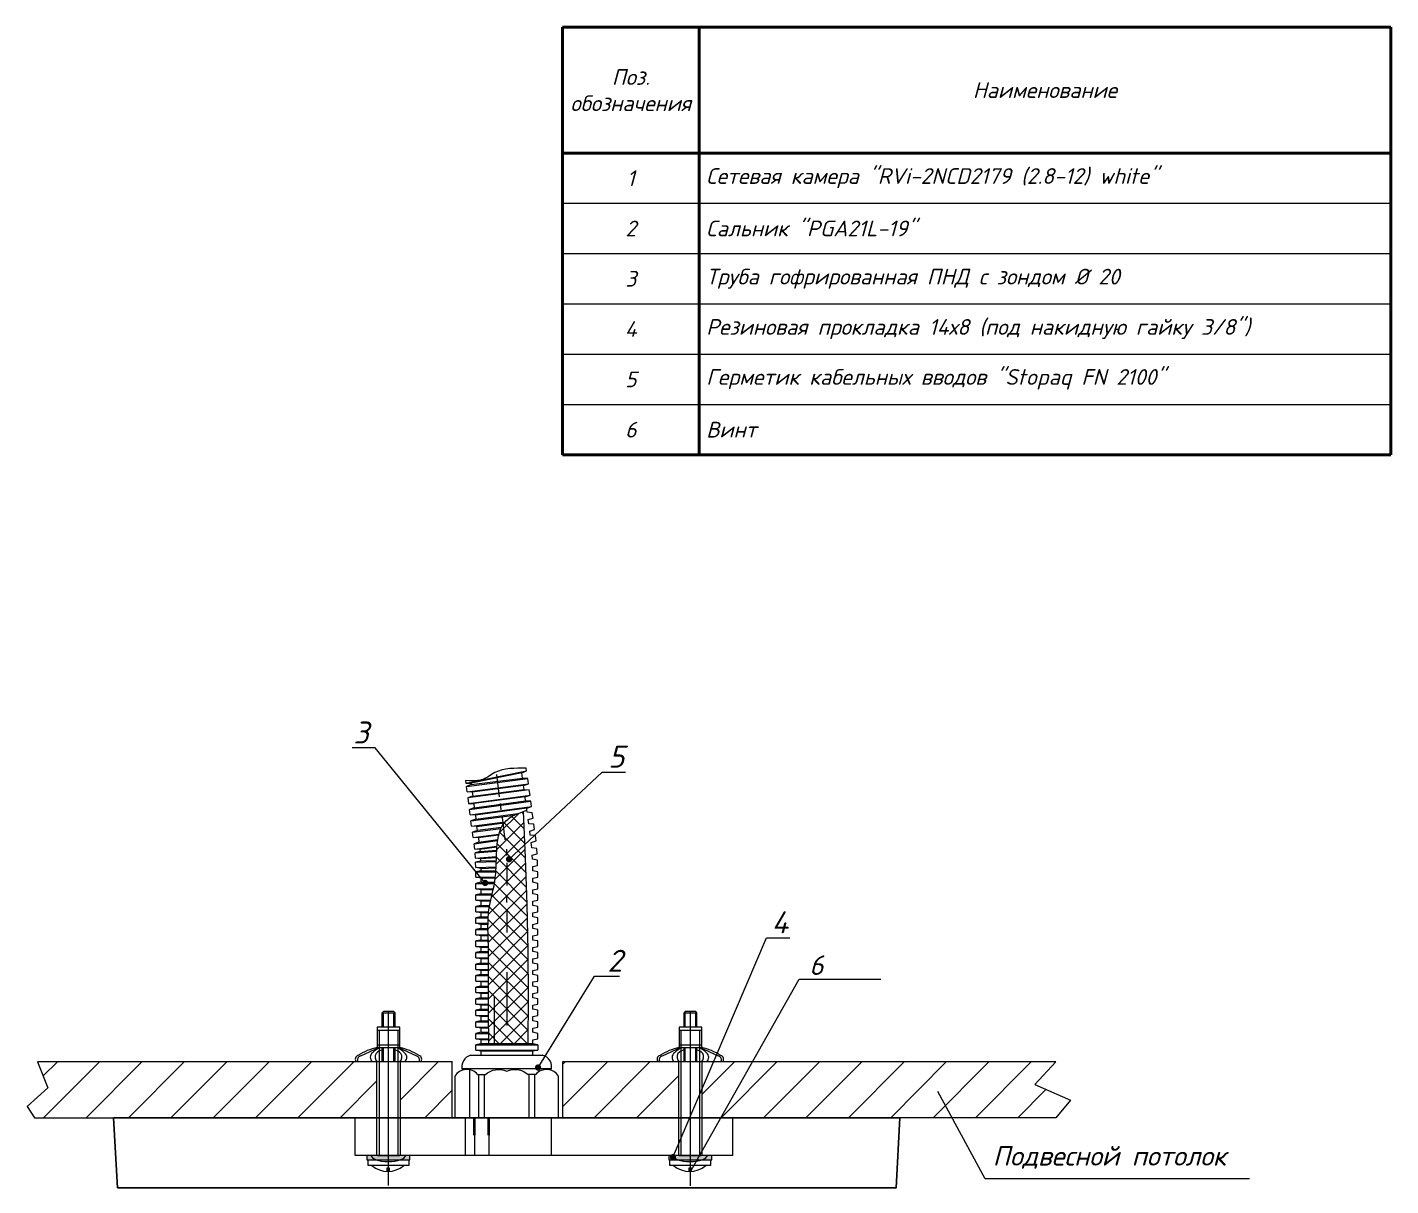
# Model space of a CAD drawing. Extents: x -260425 to 1294666, y -169889 to -2349.
# Drawn here: x 905026 to 926713, y -34496 to -16071 of the extents above; entities that cross this region are included whole.
import ezdxf
from ezdxf import colors
from ezdxf.entities.mleader import LeaderData, LeaderLine
from ezdxf.math import Vec2, Vec3

# ---------------------------------------------------------------- set-up
doc = ezdxf.new("R2010")
doc.units = 0
doc.header["$LTSCALE"] = 100
doc.layers.add('PDF _Геометрия', color=7, linetype='Continuous', lineweight=15)
doc.layers.add('Текст', color=7, linetype='Continuous', lineweight=15)
doc.layers.add('PDF _Сплошная заливка', color=7, linetype='Continuous')
doc.layers.add('PDF _Текст', color=7, linetype='Continuous', true_color=0xb82d00)
doc.styles.add('1ISOCPEUR', font='isocpeui.ttf', dxfattribs={"height": 250})

# ---------------------------------------------------------------- blocks, each defined once
blk = doc.blocks.new('*T239')
at = {"layer": 'Текст', "color": 0, "lineweight": 50, "transparency": 16777216}
for p, q in [((0, 0), (13175, 0)), ((0, 0), (0, -6800)), ((2175, 0), (2175, -6800)), ((13175, 0), (13175, -6800)), ((0, -2000), (13175, -2000)), ((0, -6800), (13175, -6800))]:
    blk.add_line(p, q, dxfattribs=at)
at = {"layer": 'Текст', "color": 0, "transparency": 16777216}
for p, q in [((0, -2800), (13175, -2800)), ((0, -3600), (13175, -3600)), ((0, -4400), (13175, -4400)), ((0, -5200), (13175, -5200))]:
    blk.add_line(p, q, dxfattribs=at)
at = {"layer": 'Текст', "color": 0, "lineweight": 0, "transparency": 16777216}
blk.add_line((0, -6000), (13175, -6000), dxfattribs=at)
at = {"layer": 'Текст', "color": 0, "transparency": 16777216, "char_height": 250, "style": '1ISOCPEUR'}
for s, insert, width, attachment_point in [('Поз. обозначения', (1088, -1000), 1952.07, 5), ('Наименование', (7675, -1000), 10776.98, 5), ('1', (1088, -2400), 1952.07, 5), ('{\\C256;Сетевая камера "RVi-2NCD2179 (2.8-12) white"}', (2287, -2400), 10776.98, 4), ('Сальник "{\\C256;PGA21L-19"}', (2287, -3200), 10776.98, 4), ('2', (1088, -3200), 1952.07, 5), ('3', (1088, -4000), 1952.07, 5), ('{\\C256;Труба гофрированная ПНД с зондом Ø 20}', (2287, -4000), 10776.98, 4), ('4', (1088, -4800), 1952.07, 5), ('\\A1;Резиновая прокладка 14х8 (под накидную гайку 3/8")', (2287, -4800), 10776.98, 4), ('{\\C256;Герметик кабельных вводов "Stopaq FN 2100"}', (2287, -5600), 10776.98, 4), ('5', (1088, -5600), 1952.07, 5), ('6', (1088, -6400), 1952.07, 5), ('Винт', (2287, -6400), 10776.98, 4)]:
    blk.add_mtext(s, dxfattribs=dict(at, insert=insert, width=width, attachment_point=attachment_point))
blk = doc.blocks.new('_Dot')
at = {"color": 0, "linetype": 'ByBlock', "lineweight": -2}
blk.add_line((-0.5, 0), (-1, 0), dxfattribs=at)
at = {"color": 0, "linetype": 'ByBlock', "const_width": 0.5}
blk.add_lwpolyline([(-0.25, 0, 1), (0.25, 0, 1)], format="xyb", close=True, dxfattribs=at)

msp = doc.modelspace()

# ---------------------------------------------------------------- linework, layer by layer
at = {"layer": 'PDF _Геометрия', "lineweight": 13}
for points in [[(912892.1, -27930.2), (912968.3, -27898.4), (912959.8, -27856.1), (912830.7, -27856.1), (912765.1, -27858.2), (912701.6, -27862.4), (912640.2, -27870.9), (912578.8, -27883.6), (912521.7, -27902.7), (912464.5, -27925.9), (912411.6, -27957.7), (912358.7, -27991.6), (912303.7, -28021.2), (912276.1, -28033.9), (912246.5, -28042.4), (912216.9, -28048.7), (912187.2, -28053), (912123.7, -28057.2), (912060.2, -28055.1), (911994.6, -28050.8), (912003.1, -28093.2), (912085.6, -28095.3)], [(912003.1, -28093.2), (912968.3, -27898.4)], [(912489.9, -27953.5), (912532.3, -28311.2)], [(912087.7, -28112.2), (912011.5, -28148.2), (912987.4, -28017), (912904.8, -28012.7)], [(912104.7, -28237.1), (912022.1, -28232.9), (912011.5, -28148.2)], [(912022.1, -28232.9), (912997.9, -28101.6)], [(912921.7, -28129.2), (912997.9, -28101.6), (912987.4, -28017)], [(912945, -28311.2), (913023.3, -28283.7), (913010.6, -28199), (912034.8, -28328.1), (912045.4, -28414.9), (912128, -28419.1)], [(912113.1, -28302.7), (912034.8, -28328.1)], [(912045.4, -28414.9), (913023.3, -28283.7)], [(912136.4, -28486.9), (912060.2, -28514.4), (913036, -28381), (912953.5, -28376.8)], [(912930.2, -28194.8), (913010.6, -28199)], [(912970.4, -28491.1), (913046.6, -28465.7), (913036, -28381)], [(912153.4, -28603.3), (912070.8, -28599.1), (912060.2, -28514.4)], [(912070.8, -28599.1), (913046.6, -28465.7)], [(912176.6, -28783.2), (912094.1, -28776.9), (912083.5, -28692.2), (912775.7, -28601.2)], [(912367.2, -32239.9), (912362.9, -31746.7), (912362.9, -31253.5), (912365, -31007.9), (912362.9, -30762.4), (912356.6, -30512.6), (912352.3, -30387.7), (912354.5, -30264.9), (912365, -30142.2), (912371.4, -30082.9), (912382, -30023.6), (912409.5, -29905.1), (912439.1, -29786.6), (912453.9, -29725.2), (912464.5, -29661.7), (912470.9, -29596.1), (912477.2, -29530.4), (912483.6, -29392.8), (912487.8, -29257.4), (912494.2, -29121.9), (912500.5, -29058.4), (912509, -28994.9), (912519.6, -28935.6), (912536.5, -28878.5), (912555.5, -28823.4), (912578.8, -28774.8), (912610.6, -28728.2), (912646.6, -28688), (912667.7, -28668.9), (912688.9, -28652), (912737.6, -28620.2), (912792.6, -28592.7), (912851.9, -28569.4), (912974.7, -28525), (912970.4, -28491.1), (912153.4, -28601.2), (912161.8, -28666.8), (912828.6, -28577.9)], [(913065.7, -32239.9), (912240.1, -32239.9), (912159.7, -32254.7), (913146.1, -32254.7), (913065.7, -32239.9), (913065.7, -32174.2), (913146.1, -32157.3), (913146.1, -32072.6), (913065.7, -32055.7), (913065.7, -31990.1), (913146.1, -31973.2), (913146.1, -31888.5), (913065.7, -31871.6), (913065.7, -31805.9), (913146.1, -31791.1), (913146.1, -31704.3), (913065.7, -31689.5), (913065.7, -31623.9), (913146.1, -31607), (913146.1, -31522.3), (913065.7, -31505.4), (913065.7, -31439.7), (913146.1, -31422.8), (913146.1, -31338.1), (913065.7, -31321.2), (913065.7, -31255.6), (913146.1, -31240.8), (913146.1, -31154), (913065.7, -31139.2), (913065.7, -31071.4), (913146.1, -31056.6), (913146.1, -30971.9), (913065.7, -30955), (913065.7, -30889.4), (913146.1, -30872.5), (913146.1, -30787.8), (913065.7, -30770.8), (913065.7, -30705.2), (913146.1, -30690.4), (913146.1, -30603.6), (913065.7, -30588.8), (913065.7, -30521.1), (913146.1, -30506.3), (913146.1, -30419.5), (913065.7, -30404.7), (913065.7, -30339), (913146.1, -30322.1), (913146.1, -30237.4), (913065.7, -30220.5), (913065.7, -30154.9), (913146.1, -30140.1), (913146.1, -30053.3), (913065.7, -30038.5), (913065.7, -29970.7), (913146.1, -29955.9), (913146.1, -29869.1), (913065.7, -29854.3), (913065.7, -29788.7), (913146.1, -29771.7), (913146.1, -29687.1), (913065.7, -29670.1), (913065.7, -29604.5), (913146.1, -29589.7), (913146.1, -29502.9), (913065.7, -29488.1), (913065.7, -29420.4), (913144, -29403.4), (913141.9, -29316.6), (913061.4, -29303.9), (913057.2, -29238.3), (913137.6, -29217.2), (913131.3, -29130.4), (913050.9, -29119.8), (913042.4, -29037.2), (913120.7, -29011.8), (913108, -28927.2), (913027.6, -28920.8), (913019.1, -28855.2), (913095.3, -28829.8), (913084.7, -28745.1), (913002.2, -28738.8), (912993.7, -28673.2), (913072, -28647.8), (913059.3, -28563.1), (912978.9, -28556.7), (912974.7, -28525)], [(912534.4, -28884.8), (912847.7, -28569.4)], [(912566.1, -28518.6), (912553.4, -28417)], [(912735.5, -28622.4), (912932.3, -28819.2)], [(912892.1, -28554.6), (912919.6, -28584.3)], [(912995.8, -32239.9), (912997.9, -31499), (912991.6, -30760.3), (912976.8, -30021.5), (912951.4, -29282.8), (912919.6, -28544)], [(912161.8, -28666.8), (912083.5, -28692.2)], [(912094.1, -28776.9), (912627.5, -28707)], [(912202, -28965.3), (912119.5, -28958.9), (912108.9, -28874.2), (912559.8, -28815)], [(912568.2, -28798), (912185.1, -28848.8), (912176.6, -28783.2), (912612.7, -28724), (912942.9, -29054.2)], [(912494.2, -29149.4), (912928.1, -28715.5)], [(912578.8, -28637.2), (912621.2, -28994.9)], [(912185.1, -28848.8), (912108.9, -28874.2)], [(912119.5, -28958.9), (912528, -28906)], [(912210.5, -29033), (912132.2, -29060.5), (912506.9, -29007.6)], [(912523.8, -28920.8), (912202, -28965.3), (912210.5, -29030.9), (912509, -28990.7)], [(912483.6, -29382.3), (912936.6, -28929.3)], [(912536.5, -28874.2), (912951.4, -29289.1)], [(912225.3, -29149.4), (912144.9, -29145.2), (912132.2, -29060.5)], [(912144.9, -29145.2), (912496.3, -29096.5)], [(912227.4, -29179.1), (912149.1, -29200.2), (912492, -29174.8)], [(912235.9, -29295.5), (912155.5, -29284.9), (912149.1, -29200.2)], [(912155.5, -29284.9), (912487.8, -29261.6)], [(912496.3, -29113.4), (912225.3, -29149.4), (912227.4, -29179.1), (912492, -29160)], [(912468.8, -29621.5), (912947.1, -29145.2)], [(912487.8, -29272.2), (912968.3, -29752.7)], [(912500.5, -29060.5), (912959.8, -29522)], [(912652.9, -29242.6), (912652.9, -29141)], [(912235.9, -29333.6), (912157.6, -29352.6), (912485.7, -29339.9)], [(912240.1, -29450), (912159.7, -29437.3), (912157.6, -29352.6)], [(912159.7, -29437.3), (912483.6, -29426.7)], [(912240.1, -29488.1), (912159.7, -29502.9)], [(912487.8, -29280.7), (912235.9, -29299.7), (912235.9, -29331.5), (912485.7, -29323)], [(912481.5, -29445.8), (912240.1, -29454.2), (912240.1, -29488.1), (912479.3, -29488.1)], [(912405.3, -29911.5), (912955.6, -29361.1)], [(912479.3, -29490.2), (912974.7, -29985.5)], [(912652.9, -29361.1), (912652.9, -29723.1)], [(912240.1, -29604.5), (912159.7, -29589.7), (912159.7, -29502.9), (912479.3, -29502.9)], [(912159.7, -29589.7), (912473, -29589.7)], [(912240.1, -29670.1), (912159.7, -29687.1)], [(912240.1, -29788.7), (912159.7, -29771.7), (912159.7, -29687.1), (912460.3, -29687.1)], [(912470.9, -29604.5), (912240.1, -29604.5), (912240.1, -29670.1), (912462.4, -29670.1)], [(912365, -30176), (912962, -29577)], [(912458.2, -29693.4), (912981, -30216.3)], [(912159.7, -29771.7), (912441.2, -29771.7)], [(912240.1, -29854.3), (912159.7, -29871.2)], [(912240.1, -29972.8), (912159.7, -29955.9), (912159.7, -29871.2), (912415.8, -29871.2)], [(912437, -29788.7), (912240.1, -29788.7), (912240.1, -29854.3), (912420.1, -29854.3)], [(912360.8, -30339), (912240.1, -30339), (912240.1, -30404.7), (912360.8, -30404.7), (912970.4, -29795)], [(912413.7, -29873.3), (912985.2, -30444.9)], [(912652.9, -29991.9), (912652.9, -29888.2)], [(912159.7, -29955.9), (912394.7, -29955.9)], [(912240.1, -30038.5), (912159.7, -30053.3)], [(912240.1, -30154.9), (912159.7, -30140.1), (912159.7, -30053.3), (912377.7, -30053.3)], [(912159.7, -30140.1), (912367.2, -30140.1)], [(912390.4, -29972.8), (912240.1, -29972.8), (912240.1, -30038.5), (912379.9, -30038.5)], [(912365, -30624.8), (912976.8, -30013.1)], [(912375.6, -30059.6), (912989.5, -30673.5), (912367.2, -31295.8)], [(912652.9, -30108.3), (912652.9, -30470.3)], [(912240.1, -30220.5), (912159.7, -30237.4)], [(912240.1, -30339), (912159.7, -30322.1), (912159.7, -30237.4), (912362.9, -30237.4)], [(912159.7, -30322.1), (912360.8, -30322.1)], [(912367.2, -30154.9), (912240.1, -30154.9), (912240.1, -30220.5), (912362.9, -30220.5)], [(912360.8, -30269.2), (912993.7, -30902.1)], [(912367.2, -30847), (912981, -30233.2)], [(912240.1, -30404.7), (912159.7, -30421.6)], [(912240.1, -30523.2), (912159.7, -30506.3), (912159.7, -30421.6), (912362.9, -30421.6)], [(912159.7, -30506.3), (912365, -30506.3)], [(912365, -30523.2), (912240.1, -30523.2), (912240.1, -30588.8), (912367.2, -30588.8)], [(912365, -30495.7), (912995.8, -31128.6)], [(912367.2, -31071.4), (912985.2, -30453.3)], [(912240.1, -30588.8), (912159.7, -30603.6), (912362.9, -30603.6)], [(912240.1, -30705.2), (912159.7, -30690.4), (912159.7, -30603.6)], [(912159.7, -30690.4), (912360.8, -30690.4)], [(912240.1, -30770.8), (912159.7, -30787.8)], [(912240.1, -30889.4), (912159.7, -30872.5), (912159.7, -30787.8), (912362.9, -30787.8)], [(912360.8, -30705.2), (912240.1, -30705.2), (912240.1, -30770.8), (912360.8, -30770.8)], [(912365, -30722.2), (912997.9, -31353)], [(912159.7, -30872.5), (912365, -30872.5)], [(912240.1, -30955), (912159.7, -30971.9), (912362.9, -30971.9)], [(912240.1, -31073.5), (912159.7, -31056.6), (912159.7, -30971.9)], [(912365, -30889.4), (912240.1, -30889.4), (912240.1, -30955), (912367.2, -30955)], [(912367.2, -31520.2), (912993.7, -30893.6)], [(912367.2, -30948.7), (912997.9, -31579.4)], [(912159.7, -31056.6), (912360.8, -31056.6)], [(912240.1, -31139.2), (912159.7, -31154)], [(912240.1, -31255.6), (912159.7, -31240.8), (912159.7, -31154), (912362.9, -31154)], [(912360.8, -31073.5), (912240.1, -31073.5), (912240.1, -31139.2), (912360.8, -31139.2)], [(912367.2, -31744.5), (912995.8, -31115.9)], [(912367.2, -31173), (912997.9, -31803.8)], [(912652.9, -31098.9), (912652.9, -31949.9)], [(915590.9, -34242.3), (917305.5, -31213.2), (917405, -31213.2), (918601, -31213.2)], [(912159.7, -31240.8), (912365, -31240.8)], [(912240.1, -31321.2), (912159.7, -31338.1), (912362.9, -31338.1)], [(912240.1, -31439.7), (912159.7, -31422.8), (912159.7, -31338.1)], [(912159.7, -31422.8), (912360.8, -31422.8)], [(912365, -31255.6), (912240.1, -31255.6), (912240.1, -31321.2), (912367.2, -31321.2)], [(912360.8, -31439.7), (912240.1, -31439.7), (912240.1, -31505.4), (912360.8, -31505.4)], [(912367.2, -31968.9), (912997.9, -31340.3)], [(912367.2, -31397.4), (912995.8, -32026.1)], [(912240.1, -31505.4), (912159.7, -31522.3)], [(912240.1, -31623.9), (912159.7, -31607), (912159.7, -31522.3), (912362.9, -31522.3)], [(912159.7, -31607), (912365, -31607)], [(912365, -31623.9), (912240.1, -31623.9), (912240.1, -31689.5), (912367.2, -31689.5)], [(912367.2, -32193.3), (912997.9, -31564.6)], [(912367.2, -31621.8), (912985.2, -32239.9)], [(912453.9, -31486.3), (912453.9, -32239.9)], [(910673.8, -31975.3), (910673.8, -31746.7)], [(910690.7, -31975.3), (910690.7, -31746.7)], [(910769, -31725.5), (910769, -31731.8)], [(910769, -31736.1), (910769, -31746.7)], [(910769, -31750.9), (910769, -31761.5)], [(910769, -31765.7), (910769, -31778.4)], [(910769, -31780.5), (910769, -31793.2)], [(910769, -31795.3), (910769, -31808)], [(910769, -31810.2), (910769, -31822.9)], [(910769, -31825), (910769, -31837.7)], [(910769, -31839.8), (910769, -31852.5)], [(910769, -31854.6), (910769, -31867.3)], [(910769, -31871.6), (910769, -31882.1)], [(910857.9, -31975.3), (910857.9, -31746.7)], [(910877, -31975.3), (910877, -31746.7)], [(912240.1, -31689.5), (912159.7, -31704.3), (912362.9, -31704.3)], [(912240.1, -31805.9), (912159.7, -31791.1), (912159.7, -31704.3)], [(912159.7, -31791.1), (912360.8, -31791.1)], [(912240.1, -31871.6), (912159.7, -31888.5)], [(912360.8, -31805.9), (912240.1, -31805.9), (912240.1, -31871.6), (912360.8, -31871.6)], [(912367.2, -31846.2), (912760.9, -32239.9)], [(912547.1, -32239.9), (912997.9, -31789)], [(915474.5, -31975.3), (915474.5, -31746.7)], [(915489.3, -31975.3), (915489.3, -31746.7)], [(915569.8, -31725.5), (915569.8, -31736.1)], [(915569.8, -31740.3), (915569.8, -31753)], [(915569.8, -31755.1), (915569.8, -31767.8)], [(915569.8, -31769.9), (915569.8, -31782.6)], [(915569.8, -31784.8), (915569.8, -31797.5)], [(915569.8, -31799.6), (915569.8, -31812.3)], [(915569.8, -31814.4), (915569.8, -31827.1)], [(915569.8, -31829.2), (915569.8, -31841.9)], [(915569.8, -31844), (915569.8, -31856.7)], [(915569.8, -31861), (915569.8, -31871.6)], [(915569.8, -31875.8), (915569.8, -31886.4)], [(915658.7, -31975.3), (915658.7, -31746.7)], [(915677.7, -31975.3), (915677.7, -31746.7)], [(910593.3, -32024), (910953.2, -32024)], [(910620.8, -32026.1), (910620.8, -34013.7)], [(910769, -31886.4), (910769, -31897)], [(910769, -31901.2), (910769, -31911.8)], [(910769, -31916), (910769, -31926.6)], [(910769, -31930.8), (910769, -31943.5)], [(910769, -31945.6), (910769, -31958.3)], [(910769, -31960.5), (910769, -31973.2)], [(910769, -31975.3), (910769, -31988)], [(910769, -31990.1), (910769, -32002.8)], [(910769, -32004.9), (910769, -32017.6)], [(910769, -32019.7), (910769, -32032.4)], [(910769, -32034.5), (910769, -32047.2)], [(910769, -32051.5), (910769, -32062.1)], [(910769, -32066.3), (910769, -32076.9)], [(910769, -32081.1), (910769, -32091.7)], [(910769, -32095.9), (910769, -32106.5)], [(910919.3, -32026.1), (910919.3, -34013.7)], [(912240.1, -31990.1), (912159.7, -31973.2), (912159.7, -31888.5), (912362.9, -31888.5)], [(912159.7, -31973.2), (912365, -31973.2)], [(912240.1, -32055.7), (912159.7, -32072.6), (912362.9, -32072.6)], [(912240.1, -32174.2), (912159.7, -32157.3), (912159.7, -32072.6)], [(912365, -31990.1), (912240.1, -31990.1), (912240.1, -32055.7), (912367.2, -32055.7)], [(912367.2, -32070.5), (912534.4, -32239.9)], [(912771.5, -32239.9), (912995.8, -32013.4)], [(915394.1, -32024), (915753.9, -32024)], [(915421.6, -32026.1), (915421.6, -34013.7)], [(915569.8, -31890.6), (915569.8, -31901.2)], [(915569.8, -31905.4), (915569.8, -31916)], [(915569.8, -31920.2), (915569.8, -31932.9)], [(915569.8, -31935.1), (915569.8, -31947.8)], [(915569.8, -31949.9), (915569.8, -31962.6)], [(915569.8, -31964.7), (915569.8, -31977.4)], [(915569.8, -31979.5), (915569.8, -31992.2)], [(915569.8, -31994.3), (915569.8, -32007)], [(915569.8, -32009.1), (915569.8, -32021.8)], [(915569.8, -32024), (915569.8, -32036.7)], [(915569.8, -32040.9), (915569.8, -32051.5)], [(915569.8, -32055.7), (915569.8, -32066.3)], [(915569.8, -32070.5), (915569.8, -32081.1)], [(915569.8, -32085.3), (915569.8, -32098)], [(915720.1, -32026.1), (915720.1, -34013.7)], [(910623, -32299.1), (910326.6, -32434.6)], [(910593.3, -32256.8), (910953.2, -32256.8)], [(910673.8, -32527.7), (910673.8, -32299.1)], [(910690.7, -32527.7), (910690.7, -32299.1)], [(910769, -32110.7), (910769, -32123.4)], [(910769, -32125.6), (910769, -32138.3)], [(910769, -32140.4), (910769, -32153.1)], [(910769, -32155.2), (910769, -32167.9)], [(910769, -32170), (910769, -32182.7)], [(910769, -32184.8), (910769, -32197.5)], [(910769, -32199.6), (910769, -32212.3)], [(910769, -32214.5), (910769, -32227.2)], [(910769, -32231.4), (910769, -32242)], [(910769, -32246.2), (910769, -32256.8)], [(910769, -32261), (910769, -32271.6)], [(910769, -32275.8), (910769, -32288.5)], [(910769, -32290.7), (910769, -32303.4)], [(910769, -32305.5), (910769, -32318.2)], [(910857.9, -32527.7), (910857.9, -32299.1)], [(910877, -32527.7), (910877, -32299.1)], [(911222, -32434.6), (910923.5, -32299.1)], [(912159.7, -32157.3), (912360.8, -32157.3)], [(912240.1, -32356.3), (912159.7, -32341.5), (912159.7, -32254.7)], [(912360.8, -32174.2), (912240.1, -32174.2), (912240.1, -32239.9), (912362.9, -32239.9)], [(913146.1, -32254.7), (913146.1, -32341.5), (913065.7, -32356.3), (912240.1, -32356.3), (912240.1, -32421.9), (912360.8, -32421.9)], [(915423.7, -32299.1), (915125.3, -32434.6)], [(915394.1, -32256.8), (915753.9, -32256.8)], [(915474.5, -32527.7), (915474.5, -32299.1)], [(915489.3, -32527.7), (915489.3, -32299.1)], [(915569.8, -32100.2), (915569.8, -32112.9)], [(915569.8, -32115), (915569.8, -32127.7)], [(915569.8, -32129.8), (915569.8, -32142.5)], [(915569.8, -32144.6), (915569.8, -32157.3)], [(915569.8, -32159.4), (915569.8, -32172.1)], [(915569.8, -32174.2), (915569.8, -32186.9)], [(915569.8, -32189.1), (915569.8, -32201.8)], [(915569.8, -32206), (915569.8, -32216.6)], [(915569.8, -32220.8), (915569.8, -32231.4)], [(915569.8, -32235.6), (915569.8, -32246.2)], [(915569.8, -32250.4), (915569.8, -32261)], [(915569.8, -32265.3), (915569.8, -32278)], [(915569.8, -32280.1), (915569.8, -32292.8)], [(915569.8, -32294.9), (915569.8, -32307.6)], [(915569.8, -32309.7), (915569.8, -32322.4)], [(915658.7, -32527.7), (915658.7, -32299.1)], [(915677.7, -32527.7), (915677.7, -32299.1)], [(916022.8, -32434.6), (915724.3, -32299.1)], [(911780.8, -32523.5), (909964.7, -32523.5), (905187.2, -32523.5), (905354.4, -32940.5), (905026.3, -33236.8), (905142.7, -33414.7), (909964.7, -33414.7), (910244.1, -33414.7), (910582.7, -33414.7)], [(905278.2, -32750), (905504.7, -32523.5)], [(905286.7, -33414.7), (906177.8, -32523.5)], [(905961.9, -33414.7), (906850.9, -32523.5)], [(906635, -33414.7), (907524.1, -32523.5)], [(907308.1, -33414.7), (908199.3, -32523.5)], [(907981.3, -33414.7), (908872.4, -32523.5)], [(908654.4, -33414.7), (909545.5, -32523.5)], [(909329.6, -33414.7), (910218.7, -32523.5)], [(910582.7, -32527.7), (910582.7, -34013.7)], [(910944.7, -32527.7), (910595.4, -32527.7)], [(910769, -32320.3), (910769, -32333)], [(910769, -32335.1), (910769, -32347.8)], [(910769, -32349.9), (910769, -32362.6)], [(910769, -32364.8), (910769, -32377.5)], [(910769, -32379.6), (910769, -32392.3)], [(910769, -32396.5), (910769, -32407.1)], [(910769, -32411.3), (910769, -32421.9)], [(910769, -32426.1), (910769, -32436.7)], [(910769, -32441), (910769, -32451.5)], [(910769, -32455.8), (910769, -32468.5)], [(910769, -32470.6), (910769, -32483.3)], [(910769, -32485.4), (910769, -32498.1)], [(910769, -32500.2), (910769, -32512.9)], [(910769, -32515), (910769, -32527.7)], [(910769, -32529.9), (910769, -32542.6)], [(910957.4, -33133.1), (911569.1, -32521.4)], [(910957.4, -32527.7), (910957.4, -34013.7)], [(911780.8, -32517.2), (911780.8, -33408.3)], [(912081.4, -32421.9), (912652.9, -32421.9), (913224.4, -32421.9)], [(912159.7, -32341.5), (913146.1, -32341.5)], [(913065.7, -32421.9), (913065.7, -32356.3)], [(913541.9, -32568), (913582.2, -32527.7)], [(913541.9, -33241.1), (914257.4, -32527.7)], [(914043.6, -33414.7), (914930.5, -32527.7)], [(915383.5, -32527.7), (915383.5, -34013.7)], [(915745.5, -32527.7), (915396.2, -32527.7)], [(915569.8, -32324.5), (915569.8, -32337.2)], [(915569.8, -32339.4), (915569.8, -32352.1)], [(915569.8, -32354.2), (915569.8, -32366.9)], [(915569.8, -32369), (915569.8, -32381.7)], [(915569.8, -32385.9), (915569.8, -32396.5)], [(915569.8, -32400.7), (915569.8, -32411.3)], [(915569.8, -32415.6), (915569.8, -32426.1)], [(915569.8, -32430.4), (915569.8, -32441)], [(915569.8, -32445.2), (915569.8, -32457.9)], [(915569.8, -32460), (915569.8, -32472.7)], [(915569.8, -32474.8), (915569.8, -32487.5)], [(915569.8, -32489.6), (915569.8, -32502.3)], [(915569.8, -32504.5), (915569.8, -32517.2)], [(915569.8, -32519.3), (915569.8, -32532)], [(915758.2, -33046.3), (916276.8, -32527.7)], [(915758.2, -32527.7), (915758.2, -34013.7)], [(916065.1, -33414.7), (916949.9, -32527.7)], [(916738.2, -33414.7), (917625.1, -32527.7)], [(917411.3, -33414.7), (918298.3, -32527.7)], [(918086.6, -33414.7), (918971.4, -32527.7)], [(918759.7, -33414.7), (919644.5, -32527.7)], [(919432.8, -33414.7), (920319.7, -32527.7)], [(920106, -33414.7), (920992.9, -32527.7)], [(921386.6, -32527.7), (921052.1, -32887.6), (921617.3, -33137.4), (921386.6, -33414.7)], [(910769, -32544.7), (910769, -32557.4)], [(910769, -32559.5), (910769, -32572.2)], [(910769, -32576.4), (910769, -32587)], [(910769, -32591.2), (910769, -32601.8)], [(910769, -32606.1), (910769, -32616.6)], [(910769, -32620.9), (910769, -32633.6)], [(910769, -32635.7), (910769, -32648.4)], [(910769, -32650.5), (910769, -32663.2)], [(910769, -32665.3), (910769, -32678)], [(910769, -32680.1), (910769, -32692.8)], [(910769, -32695), (910769, -32707.7)], [(910769, -32709.8), (910769, -32722.5)], [(910769, -32724.6), (910769, -32737.3)], [(910769, -32741.5), (910769, -32752.1)], [(911939.6, -32629.3), (912652.9, -32629.3), (913364.1, -32629.3)], [(912058.1, -32661.1), (912058.1, -33414.7)], [(912206.3, -33414.7), (912206.3, -32726.7)], [(912297.3, -33414.7), (912297.3, -32726.7)], [(913116.5, -32726.7), (912993.7, -32726.7)], [(913008.5, -33414.7), (913008.5, -32726.7)], [(913099.5, -33414.7), (913099.5, -32726.7)], [(915569.8, -32534.1), (915569.8, -32546.8)], [(915569.8, -32551), (915569.8, -32561.6)], [(915569.8, -32565.8), (915569.8, -32576.4)], [(915569.8, -32580.7), (915569.8, -32591.2)], [(915569.8, -32595.5), (915569.8, -32606.1)], [(915569.8, -32610.3), (915569.8, -32623)], [(915569.8, -32625.1), (915569.8, -32637.8)], [(915569.8, -32639.9), (915569.8, -32652.6)], [(915569.8, -32654.7), (915569.8, -32667.4)], [(915569.8, -32669.6), (915569.8, -32682.3)], [(915569.8, -32684.4), (915569.8, -32697.1)], [(915569.8, -32699.2), (915569.8, -32711.9)], [(915569.8, -32714), (915569.8, -32726.7)], [(915569.8, -32730.9), (915569.8, -32741.5)], [(915569.8, -32745.8), (915569.8, -32756.3)], [(910002.8, -33414.7), (910582.7, -32834.7)], [(910769, -32756.3), (910769, -32766.9)], [(910769, -32771.2), (910769, -32781.8)], [(910769, -32786), (910769, -32796.6)], [(910769, -32800.8), (910769, -32813.5)], [(910769, -32815.6), (910769, -32828.3)], [(910769, -32830.4), (910769, -32843.1)], [(910769, -32845.3), (910769, -32858)], [(910769, -32860.1), (910769, -32872.8)], [(910769, -32874.9), (910769, -32887.6)], [(910769, -32889.7), (910769, -32902.4)], [(910769, -32904.5), (910769, -32917.2)], [(910769, -32921.5), (910769, -32932)], [(910769, -32936.3), (910769, -32946.9)], [(910769, -32951.1), (910769, -32961.7)], [(914716.7, -33414.7), (915383.5, -32747.9)], [(915569.8, -32760.6), (915569.8, -32771.2)], [(915569.8, -32775.4), (915569.8, -32786)], [(915569.8, -32790.2), (915569.8, -32802.9)], [(915569.8, -32805), (915569.8, -32817.7)], [(915569.8, -32819.9), (915569.8, -32832.6)], [(915569.8, -32834.7), (915569.8, -32847.4)], [(915569.8, -32849.5), (915569.8, -32862.2)], [(915569.8, -32864.3), (915569.8, -32877)], [(915569.8, -32879.1), (915569.8, -32891.8)], [(915569.8, -32896.1), (915569.8, -32906.6)], [(915569.8, -32910.9), (915569.8, -32921.5)], [(915569.8, -32925.7), (915569.8, -32936.3)], [(915569.8, -32940.5), (915569.8, -32951.1)], [(915569.8, -32955.3), (915569.8, -32968)], [(910769, -32965.9), (910769, -32978.6)], [(910769, -32980.7), (910769, -32993.4)], [(910769, -32995.5), (910769, -33008.2)], [(910769, -33010.4), (910769, -33023.1)], [(910769, -33025.2), (910769, -33037.9)], [(910769, -33040), (910769, -33052.7)], [(910769, -33054.8), (910769, -33067.5)], [(910769, -33069.6), (910769, -33082.3)], [(910769, -33086.6), (910769, -33097.1)], [(910769, -33101.4), (910769, -33112)], [(910769, -33116.2), (910769, -33126.8)], [(910769, -33131), (910769, -33141.6)], [(910769, -33145.8), (910769, -33158.5)], [(910769, -33160.6), (910769, -33173.3)], [(910769, -33175.5), (910769, -33188.2)], [(911353.2, -33410.4), (911780.8, -32982.8)], [(915569.8, -32970.1), (915569.8, -32982.8)], [(915569.8, -32985), (915569.8, -32997.7)], [(915569.8, -32999.8), (915569.8, -33012.5)], [(915569.8, -33014.6), (915569.8, -33027.3)], [(915569.8, -33029.4), (915569.8, -33042.1)], [(915569.8, -33044.2), (915569.8, -33056.9)], [(915569.8, -33059), (915569.8, -33071.7)], [(915569.8, -33076), (915569.8, -33086.6)], [(915569.8, -33090.8), (915569.8, -33101.4)], [(915569.8, -33105.6), (915569.8, -33116.2)], [(915569.8, -33120.4), (915569.8, -33131)], [(915569.8, -33135.2), (915569.8, -33147.9)], [(915569.8, -33150.1), (915569.8, -33162.8)], [(915569.8, -33164.9), (915569.8, -33177.6)], [(915569.8, -33179.7), (915569.8, -33192.4)], [(920781.2, -33414.7), (921227.8, -32965.9)], [(910769, -33190.3), (910769, -33203)], [(910769, -33205.1), (910769, -33217.8)], [(910769, -33219.9), (910769, -33232.6)], [(910769, -33234.7), (910769, -33247.4)], [(910769, -33249.5), (910769, -33262.3)], [(910769, -33266.5), (910769, -33277.1)], [(910769, -33281.3), (910769, -33291.9)], [(910769, -33296.1), (910769, -33306.7)], [(910769, -33310.9), (910769, -33323.6)], [(910769, -33325.8), (910769, -33338.5)], [(910769, -33340.6), (910769, -33353.3)], [(910769, -33355.4), (910769, -33368.1)], [(910769, -33370.2), (910769, -33382.9)], [(910769, -33385), (910769, -33397.7)], [(915569.8, -33194.5), (915569.8, -33207.2)], [(915569.8, -33209.3), (915569.8, -33222)], [(915569.8, -33224.1), (915569.8, -33236.8)], [(915569.8, -33241.1), (915569.8, -33251.7)], [(915569.8, -33255.9), (915569.8, -33266.5)], [(915569.8, -33270.7), (915569.8, -33281.3)], [(915569.8, -33285.5), (915569.8, -33296.1)], [(915569.8, -33300.4), (915569.8, -33313.1)], [(915569.8, -33315.2), (915569.8, -33327.9)], [(915569.8, -33330), (915569.8, -33342.7)], [(915569.8, -33344.8), (915569.8, -33357.5)], [(915569.8, -33359.6), (915569.8, -33372.3)], [(915569.8, -33374.4), (915569.8, -33387.1)], [(915569.8, -33389.3), (915569.8, -33402)], [(916245, -33414.7), (916245, -34013.7), (910244.1, -34013.7), (910244.1, -33414.7)], [(910769, -33399.8), (910769, -33412.5)], [(910769, -33414.7), (910769, -33427.4)], [(910769, -33431.6), (910769, -33442.2)], [(910769, -33446.4), (910769, -33457)], [(910769, -33461.2), (910769, -33471.8)], [(910769, -33476), (910769, -33486.6)], [(910769, -33490.9), (910769, -33503.6)], [(910769, -33505.7), (910769, -33518.4)], [(910769, -33520.5), (910769, -33533.2)], [(910769, -33535.3), (910769, -33548)], [(910769, -33550.1), (910769, -33562.8)], [(910769, -33564.9), (910769, -33577.6)], [(910769, -33579.8), (910769, -33592.5)], [(910769, -33594.6), (910769, -33607.3)], [(910769, -33611.5), (910769, -33622.1)], [(911992.5, -33414.7), (911992.5, -34013.7)], [(913304.9, -33414.7), (912733.4, -33414.7)], [(913359.9, -33414.7), (913359.9, -34013.7)], [(915569.8, -33404.1), (915569.8, -33416.8)], [(915569.8, -33421), (915569.8, -33431.6)], [(915569.8, -33435.8), (915569.8, -33446.4)], [(915569.8, -33450.6), (915569.8, -33461.2)], [(915569.8, -33465.5), (915569.8, -33476)], [(915569.8, -33480.3), (915569.8, -33493)], [(915569.8, -33495.1), (915569.8, -33507.8)], [(915569.8, -33509.9), (915569.8, -33522.6)], [(915569.8, -33524.7), (915569.8, -33537.4)], [(915569.8, -33539.5), (915569.8, -33552.2)], [(915569.8, -33554.4), (915569.8, -33567.1)], [(915569.8, -33569.2), (915569.8, -33581.9)], [(915569.8, -33586.1), (915569.8, -33596.7)], [(915569.8, -33600.9), (915569.8, -33611.5)], [(916376.3, -33414.7), (915758.2, -33414.7)], [(910769, -33626.3), (910769, -33636.9)], [(910769, -33641.1), (910769, -33651.7)], [(910769, -33656), (910769, -33668.7)], [(910769, -33670.8), (910769, -33683.5)], [(910769, -33685.6), (910769, -33698.3)], [(910769, -33700.4), (910769, -33713.1)], [(910769, -33715.2), (910769, -33727.9)], [(910769, -33730), (910769, -33742.8)], [(910769, -33744.9), (910769, -33757.6)], [(910769, -33759.7), (910769, -33772.4)], [(910769, -33776.6), (910769, -33787.2)], [(910769, -33791.4), (910769, -33802)], [(910769, -33806.3), (910769, -33816.8)], [(910769, -33821.1), (910769, -33831.7)], [(912138.5, -33694.1), (912138.5, -34013.7)], [(912369.3, -33694.1), (912369.3, -34020)], [(915569.8, -33615.7), (915569.8, -33626.3)], [(915569.8, -33630.6), (915569.8, -33641.1)], [(915569.8, -33645.4), (915569.8, -33658.1)], [(915569.8, -33660.2), (915569.8, -33672.9)], [(915569.8, -33675), (915569.8, -33687.7)], [(915569.8, -33689.8), (915569.8, -33702.5)], [(915569.8, -33704.6), (915569.8, -33717.3)], [(915569.8, -33719.5), (915569.8, -33732.2)], [(915569.8, -33734.3), (915569.8, -33747)], [(915569.8, -33749.1), (915569.8, -33761.8)], [(915569.8, -33766), (915569.8, -33776.6)], [(915569.8, -33780.9), (915569.8, -33791.4)], [(915569.8, -33795.7), (915569.8, -33806.3)], [(915569.8, -33810.5), (915569.8, -33821.1)], [(915569.8, -33825.3), (915569.8, -33838)], [(910595.4, -34013.7), (910944.7, -34013.7)], [(910769, -33835.9), (910769, -33848.6)], [(910769, -33850.7), (910769, -33863.4)], [(910769, -33865.5), (910769, -33878.2)], [(910769, -33880.3), (910769, -33893)], [(910769, -33895.2), (910769, -33907.9)], [(910769, -33910), (910769, -33922.7)], [(910769, -33924.8), (910769, -33937.5)], [(910769, -33939.6), (910769, -33952.3)], [(910769, -33956.5), (910769, -33967.1)], [(910769, -33971.4), (910769, -33981.9)], [(910769, -33986.2), (910769, -33996.8)], [(910769, -34001), (910769, -34013.7)], [(910769, -34015.8), (910769, -34028.5)], [(910769, -34030.6), (910769, -34043.3)], [(910769, -34045.4), (910769, -34058.1)], [(915396.2, -34013.7), (915745.5, -34013.7)], [(915569.8, -33840.1), (915569.8, -33852.8)], [(915569.8, -33854.9), (915569.8, -33867.6)], [(915569.8, -33869.8), (915569.8, -33882.5)], [(915569.8, -33884.6), (915569.8, -33897.3)], [(915569.8, -33899.4), (915569.8, -33912.1)], [(915569.8, -33914.2), (915569.8, -33926.9)], [(915569.8, -33931.1), (915569.8, -33941.7)], [(915569.8, -33946), (915569.8, -33956.5)], [(915569.8, -33960.8), (915569.8, -33971.4)], [(915569.8, -33975.6), (915569.8, -33986.2)], [(915569.8, -33990.4), (915569.8, -34003.1)], [(915569.8, -34005.2), (915569.8, -34017.9)], [(915569.8, -34020), (915569.8, -34032.7)], [(915569.8, -34034.9), (915569.8, -34047.6)], [(910790.2, -34269.8), (910790.2, -34216.9), (910747.8, -34216.9), (910747.8, -34269.8)], [(910769, -34060.3), (910769, -34073)], [(910769, -34075.1), (910769, -34087.8)], [(910769, -34089.9), (910769, -34102.6)], [(910769, -34104.7), (910769, -34117.4)], [(910769, -34121.6), (910769, -34132.2)], [(910769, -34136.5), (910769, -34147)], [(910769, -34151.3), (910769, -34161.9)], [(910769, -34166.1), (910769, -34176.7)], [(910769, -34180.9), (910769, -34193.6)], [(910769, -34195.7), (910769, -34208.4)], [(910769, -34210.5), (910769, -34223.3)], [(910769, -34225.4), (910769, -34238.1)], [(910769, -34240.2), (910769, -34252.9)], [(910769, -34255), (910769, -34267.7)], [(915590.9, -34269.8), (915590.9, -34216.9), (915548.6, -34216.9), (915548.6, -34269.8)], [(915569.8, -34049.7), (915569.8, -34062.4)], [(915569.8, -34064.5), (915569.8, -34077.2)], [(915569.8, -34079.3), (915569.8, -34092)], [(915569.8, -34094.1), (915569.8, -34106.8)], [(915569.8, -34111.1), (915569.8, -34121.6)], [(915569.8, -34125.9), (915569.8, -34136.5)], [(915569.8, -34140.7), (915569.8, -34151.3)], [(915569.8, -34155.5), (915569.8, -34166.1)], [(915569.8, -34170.3), (915569.8, -34183)], [(915569.8, -34185.1), (915569.8, -34197.8)], [(915569.8, -34200), (915569.8, -34212.7)], [(915569.8, -34214.8), (915569.8, -34227.5)], [(915569.8, -34229.6), (915569.8, -34242.3)], [(915569.8, -34244.4), (915569.8, -34257.1)], [(915569.8, -34259.2), (915569.8, -34271.9)], [(910769, -34269.8), (910769, -34282.5)], [(910769, -34284.6), (910769, -34297.3)], [(910769, -34301.6), (910769, -34312.2)], [(910769, -34316.4), (910769, -34327)], [(910769, -34331.2), (910769, -34341.8)], [(910769, -34346), (910769, -34356.6)], [(910769, -34360.8), (910769, -34373.5)], [(910769, -34375.7), (910769, -34388.4)], [(910769, -34390.5), (910769, -34403.2)], [(910769, -34405.3), (910769, -34418)], [(910769, -34420.1), (910769, -34432.8)], [(910769, -34434.9), (910769, -34447.6)], [(910769, -34449.7), (910769, -34462.4)], [(910769, -34466.7), (910769, -34477.3)], [(910769, -34481.5), (910769, -34492.1)], [(915569.8, -34276.2), (915569.8, -34286.8)], [(915569.8, -34291), (915569.8, -34301.6)], [(915569.8, -34305.8), (915569.8, -34316.4)], [(915569.8, -34320.6), (915569.8, -34331.2)], [(915569.8, -34335.4), (915569.8, -34348.1)], [(915569.8, -34350.3), (915569.8, -34363)], [(915569.8, -34365.1), (915569.8, -34377.8)], [(915569.8, -34379.9), (915569.8, -34392.6)], [(915569.8, -34394.7), (915569.8, -34407.4)], [(915569.8, -34409.5), (915569.8, -34422.2)], [(915569.8, -34424.3), (915569.8, -34437)], [(915569.8, -34439.2), (915569.8, -34451.9)], [(915569.8, -34456.1), (915569.8, -34466.7)], [(915569.8, -34470.9), (915569.8, -34481.5)], [(915569.8, -34485.7), (915569.8, -34496.3)]]:
    msp.add_lwpolyline(points, dxfattribs=at)
for points in [[(912085.6, -28095.3), (912087.7, -28112.2), (912904.8, -28012.7), (912892.1, -27930.2)], [(912104.7, -28237.1), (912113.1, -28302.7), (912930.2, -28194.8), (912921.7, -28129.2)], [(912128, -28419.1), (912136.4, -28484.8), (912953.5, -28376.8), (912945, -28311.2)], [(910673.8, -31746.7), (910877, -31746.7), (910857.9, -31727.6), (910690.7, -31727.6)], [(915474.5, -31746.7), (915677.7, -31746.7), (915658.7, -31727.6), (915489.3, -31727.6)], [(910593.3, -32299.1), (910953.2, -32299.1), (910953.2, -31975.3), (910593.3, -31975.3)], [(915394.1, -32299.1), (915753.9, -32299.1), (915753.9, -31975.3), (915394.1, -31975.3)], [(910428.2, -34013.7), (910428.2, -34085.7), (911111.9, -34085.7), (911111.9, -34013.7)], [(915229, -34013.7), (915229, -34085.7), (915912.7, -34085.7), (915912.7, -34013.7)], [(910447.3, -34085.7), (911095, -34085.7), (911095, -34174.6), (910447.3, -34174.6)], [(915248, -34085.7), (915895.8, -34085.7), (915895.8, -34174.6), (915248, -34174.6)]]:
    msp.add_lwpolyline(points, close=True, dxfattribs=at)
for points in [[(910592.8, -32298.1, 0.0833848), (910286.1, -32423.4, 0.499737), (910258.4, -32527.7)], [(910644.2, -32298.2, 0.1015479), (910518.1, -32381.3, 0.488086), (910515.9, -32526.8)], [(911028.5, -32526.8, 0.4880653), (911028.4, -32381.3, 0.1015479), (910902.3, -32298.2)], [(911286, -32527.7, 0.4997851), (911258.3, -32423.4, 0.0833848), (910951.6, -32298.1)], [(915393.6, -32298.1, 0.0833848), (915086.9, -32423.4, 0.499737), (915059.1, -32527.7)], [(915445, -32298.2, 0.1015479), (915318.9, -32381.3, 0.488086), (915316.7, -32526.8)], [(915829.2, -32526.8, 0.4880653), (915829.1, -32381.3, 0.1015479), (915703, -32298.2)], [(916086.8, -32527.7, 0.4997851), (916059, -32423.4, 0.0833848), (915752.3, -32298.1)], [(910671, -32334.8, 0.1120467), (910575.7, -32391.8, 0.3604615), (910593.9, -32527)], [(910950.5, -32527, 0.3604615), (910968.6, -32391.8, 0.1120859), (910873.3, -32334.8)], [(915471.8, -32334.8, 0.1120467), (915376.5, -32391.8, 0.3604615), (915394.7, -32527)], [(915751.3, -32527, 0.3604615), (915769.4, -32391.8, 0.1120859), (915674.1, -32334.8)], [(912189.3, -32725.1, 0.4984982), (911827.4, -32754.2), (911827.4, -33414.7), (912652.9, -33414.7), (913478.4, -33414.7), (913478.4, -32754.2)], [(912189.3, -32726.7), (912312.1, -32726.7, -0.2862038), (912651.7, -32672.1, -0.2862304), (912991.7, -32725.7)]]:
    msp.add_lwpolyline(points, format="xyb", dxfattribs=at)
at = {"layer": 'PDF _Геометрия', "lineweight": 5}
for points in [[(921386.6, -32527.7), (913541.9, -32527.7), (913541.9, -33412.5)], [(924464.3, -34386.2), (920262.6, -34386.2), (919511.2, -32999.8)], [(915383.5, -33414.7), (910957.4, -33414.7)], [(921386.6, -33414.7), (911255.9, -33414.7)]]:
    msp.add_lwpolyline(points, dxfattribs=at)
at = {"layer": 'PDF _Геометрия', "lineweight": 25}
msp.add_lwpolyline([(906458.9, -34528.3), (906399.4, -33414.7), (918906.4, -33414.7), (918847, -34528.3)], close=True, dxfattribs=at)
at = {"layer": 'PDF _Геометрия', "lineweight": 40}
for points in [[(912138.5, -33694.1), (912138.5, -33412.5)], [(912369.3, -33694.1), (912369.3, -33412.5)]]:
    msp.add_lwpolyline(points, dxfattribs=at)
at = {"layer": 'PDF _Геометрия', "lineweight": 13}
for centre, radius, start, end in [((910342.5, -32494.9), 64.6, 106.47336, 210.36446), ((911201.9, -32494.9), 64.6, 329.63273, 73.53115), ((912131.1, -32607.1), 193.7, 105.17321, 195.84285), ((913172.6, -32607.1), 193.7, 344.15831, 74.82771), ((915143.3, -32494.9), 64.6, 106.47336, 210.36446), ((916002.7, -32494.9), 64.6, 329.63273, 73.53115), ((913284.8, -32875.9), 227.5, 32.49216, 138.47676), ((910761.6, -33879.3), 390.5, 228.99329, 311.00671), ((915562.4, -33879.3), 390.5, 228.99329, 311.00671)]:
    msp.add_arc(centre, radius, start, end, dxfattribs=at)
at = {"layer": 'PDF _Геометрия', "lineweight": 5}
for centre, end_param in [((910770.1, -34011.8), 6.2492704), ((910770.1, -34011.8), 6.2492704), ((915570.9, -34011.8), 6.2492705)]:
    msp.add_ellipse(centre, major_axis=(274.2, 1.5), ratio=0.3666593, start_param=3.1448064, end_param=end_param, dxfattribs=at)
at = {"layer": 'PDF _Сплошная заливка', "transparency": 33554559}
for points in [[(912676.2, -29301.8), (912674.1, -29310.3), (912686.8, -29308.2)], [(912674.1, -29310.3), (912686.8, -29308.2), (912680.4, -29318.8)], [(912684.7, -29295.5), (912686.8, -29308.2), (912676.2, -29301.8)], [(912686.8, -29308.2), (912680.4, -29318.8), (912688.9, -29320.9)], [(912693.1, -29297.6), (912684.7, -29295.5), (912686.8, -29308.2)], [(912686.8, -29308.2), (912699.5, -29306.1), (912693.1, -29297.6)], [(912697.4, -29314.5), (912686.8, -29308.2), (912699.5, -29306.1)], [(912688.9, -29320.9), (912697.4, -29314.5), (912686.8, -29308.2)], [(912299.4, -29678.6), (912310, -29687.1), (912297.3, -29689.2)], [(912310, -29687.1), (912297.3, -29689.2), (912303.7, -29697.7)], [(912307.9, -29674.4), (912299.4, -29678.6), (912310, -29687.1)], [(912303.7, -29697.7), (912312.1, -29699.8), (912310, -29687.1)], [(912310, -29687.1), (912318.5, -29676.5), (912307.9, -29674.4)], [(912322.7, -29685), (912310, -29687.1), (912318.5, -29676.5)], [(912320.6, -29693.4), (912322.7, -29685), (912310, -29687.1)], [(912312.1, -29699.8), (912310, -29687.1), (912320.6, -29693.4)], [(913139.8, -32618.8), (913135.5, -32627.2), (913148.2, -32629.3)], [(913135.5, -32627.2), (913148.2, -32629.3), (913139.8, -32637.8)], [(913148.2, -32629.3), (913150.3, -32616.6), (913139.8, -32618.8)], [(913139.8, -32637.8), (913148.2, -32642), (913148.2, -32629.3)], [(913158.8, -32620.9), (913148.2, -32629.3), (913150.3, -32616.6)], [(913160.9, -32631.5), (913158.8, -32620.9), (913148.2, -32629.3)], [(913148.2, -32642), (913148.2, -32629.3), (913156.7, -32639.9)], [(913148.2, -32629.3), (913156.7, -32639.9), (913160.9, -32631.5)], [(911111.9, -34013.7), (910428.2, -34013.7), (911111.9, -34085.7)], [(910428.2, -34013.7), (911111.9, -34085.7), (910428.2, -34085.7)], [(915912.7, -34013.7), (915229, -34013.7), (915912.7, -34085.7)], [(915229, -34013.7), (915912.7, -34085.7), (915229, -34085.7)], [(915290.4, -34051.8), (915286.1, -34041.2), (915279.8, -34047.6)], [(915279.8, -34047.6), (915279.8, -34056), (915290.4, -34051.8)], [(915296.7, -34041.2), (915290.4, -34051.8), (915286.1, -34041.2)], [(915303.1, -34049.7), (915296.7, -34041.2), (915290.4, -34051.8)], [(915279.8, -34056), (915290.4, -34051.8), (915286.1, -34064.5)], [(915286.1, -34064.5), (915294.6, -34064.5), (915290.4, -34051.8)], [(915290.4, -34051.8), (915303.1, -34058.1), (915303.1, -34049.7)], [(915294.6, -34064.5), (915290.4, -34051.8), (915303.1, -34058.1)], [(915580.4, -34236), (915578.2, -34246.5), (915590.9, -34242.3)], [(915578.2, -34246.5), (915590.9, -34242.3), (915584.6, -34252.9)], [(915590.9, -34242.3), (915586.7, -34229.6), (915580.4, -34236)], [(915584.6, -34252.9), (915595.2, -34255), (915590.9, -34242.3)], [(915597.3, -34231.7), (915590.9, -34242.3), (915586.7, -34229.6)], [(915603.6, -34240.2), (915597.3, -34231.7), (915590.9, -34242.3)], [(915590.9, -34242.3), (915601.5, -34248.7), (915603.6, -34240.2)], [(915595.2, -34255), (915590.9, -34242.3), (915601.5, -34248.7)]]:
    msp.add_solid(points, dxfattribs=at)

# ---------------------------------------------------------------- block references
msp.add_blockref('*T239', (913537.9, -16071.1))

# ---------------------------------------------------------------- texts
at = {"layer": 'PDF _Текст', "attachment_point": 7, "style": '1ISOCPEUR'}
for s, insert, char_height in [('6', (917464.3, -31143.4), 310.7), ('Подвесной потолок', (920381.2, -34225.9), 310.652)]:
    msp.add_mtext(s, dxfattribs=dict(at, insert=insert, char_height=char_height))

# ---------------------------------------------------------------- leaders
at = {"lineweight": 25}
ml = msp.add_multileader_mtext('Standard', dxfattribs=at)
ml.set_content('3', color=256, style='1ISOCPEUR')
ml.set_leader_properties(lineweight=13)
ml.set_arrow_properties(name='DOT')
ml.build(insert=Vec2(0, 0))
ml.multileader.update_dxf_attribs({"text_left_attachment_type": 6, "text_right_attachment_type": 6, "dogleg_length": 1, "arrow_head_size": 100})
ctx = ml.context
ctx.base_point, ctx.char_height, ctx.arrow_head_size, ctx.landing_gap_size, ctx.plane_origin = Vec3(910110.8, -27533.7), 350, 100, 100, Vec3(909868.3, -24706.9)
ctx.left_attachment, ctx.right_attachment, ctx.text_align_type = 6, 6, 1
notes = []
notes.append((ctx, [(1, (1, 1, 0), (910560, -27533.7), (-1, 0), 1, [(0, [(912308.9, -29680.7)], 0, [])])]))
ctx.mtext.insert, ctx.mtext.alignment, ctx.mtext.flow_direction = Vec3(910334.9, -27113.7), 2, 5
ml = msp.add_multileader_mtext('Standard', dxfattribs=at)
ml.set_content('5', color=256, style='1ISOCPEUR')
ml.set_leader_properties(lineweight=13)
ml.set_arrow_properties(name='DOT')
ml.build(insert=Vec2(0, 0))
ml.multileader.update_dxf_attribs({"text_left_attachment_type": 6, "text_right_attachment_type": 6, "dogleg_length": 1, "arrow_head_size": 100})
ctx = ml.context
ctx.base_point, ctx.char_height, ctx.arrow_head_size, ctx.landing_gap_size, ctx.plane_origin = Vec3(914172.8, -27916.1), 350, 100, 100, Vec3(910381.2, -24946.9)
ctx.left_attachment, ctx.right_attachment, ctx.text_align_type = 6, 6, 1
notes.append((ctx, [(0, (1, 1, 0), (914171.8, -27916.1), (1, 0), 1, [(0, [(912690, -29302.9)], 0, [])])]))
ctx.mtext.insert, ctx.mtext.alignment, ctx.mtext.flow_direction = Vec3(914395.8, -27496.1), 2, 5
ml = msp.add_multileader_mtext('Standard', dxfattribs=at)
ml.set_content('4', color=256, style='1ISOCPEUR')
ml.set_leader_properties(lineweight=13)
ml.set_arrow_properties(name='DOT')
ml.build(insert=Vec2(0, 0))
ml.multileader.update_dxf_attribs({"text_left_attachment_type": 6, "text_right_attachment_type": 6, "dogleg_length": 1, "arrow_head_size": 100})
ctx = ml.context
ctx.base_point, ctx.char_height, ctx.arrow_head_size, ctx.landing_gap_size, ctx.plane_origin = Vec3(916787.8, -30551.4), 350, 100, 100, Vec3(912987.9, -29685.2)
ctx.left_attachment, ctx.right_attachment, ctx.text_align_type = 6, 6, 1
notes.append((ctx, [(0, (1, 1, 0), (916786.8, -30551.4), (1, 0), 1, [(0, [(915296.7, -34041.2)], 0, [])])]))
ctx.mtext.insert, ctx.mtext.alignment, ctx.mtext.flow_direction = Vec3(916995.9, -30131.4), 2, 5
ml = msp.add_multileader_mtext('Standard', dxfattribs=at)
ml.set_content('2', color=256, style='1ISOCPEUR')
ml.set_leader_properties(lineweight=13)
ml.set_arrow_properties(name='DOT')
ml.build(insert=Vec2(0, 0))
ml.multileader.update_dxf_attribs({"text_left_attachment_type": 6, "text_right_attachment_type": 6, "dogleg_length": 1, "arrow_head_size": 100})
ctx = ml.context
ctx.base_point, ctx.char_height, ctx.arrow_head_size, ctx.landing_gap_size, ctx.plane_origin = Vec3(914148.5, -31163.4), 350, 100, 100, Vec3(913555.3, -28654.4)
ctx.left_attachment, ctx.right_attachment, ctx.text_align_type = 6, 6, 1
notes.append((ctx, [(0, (1, 1, 0), (914048.5, -31163.4), (1, 0), 100, [(0, [(913150.3, -32616.6)], 0, [])])]))
ctx.mtext.insert, ctx.mtext.width, ctx.mtext.alignment, ctx.mtext.flow_direction = Vec3(914372.7, -30743.4), 194.328, 2, 5
for ctx, leaders in notes:
    for number, flags, end, landing, length, lines in leaders:
        leader = LeaderData()
        leader.index, (leader.has_last_leader_line, leader.has_dogleg_vector, leader.attachment_direction) = number, flags
        leader.last_leader_point, leader.dogleg_vector, leader.dogleg_length = Vec3(end), Vec3(landing), length
        for number, points, colour, breaks in lines:
            line = LeaderLine()
            line.index, line.vertices, line.color, line.breaks = number, Vec3.list(points), colors.encode_raw_color(colour), breaks
            leader.lines.append(line)
        ctx.leaders.append(leader)

doc.saveas('drawing.dxf')
